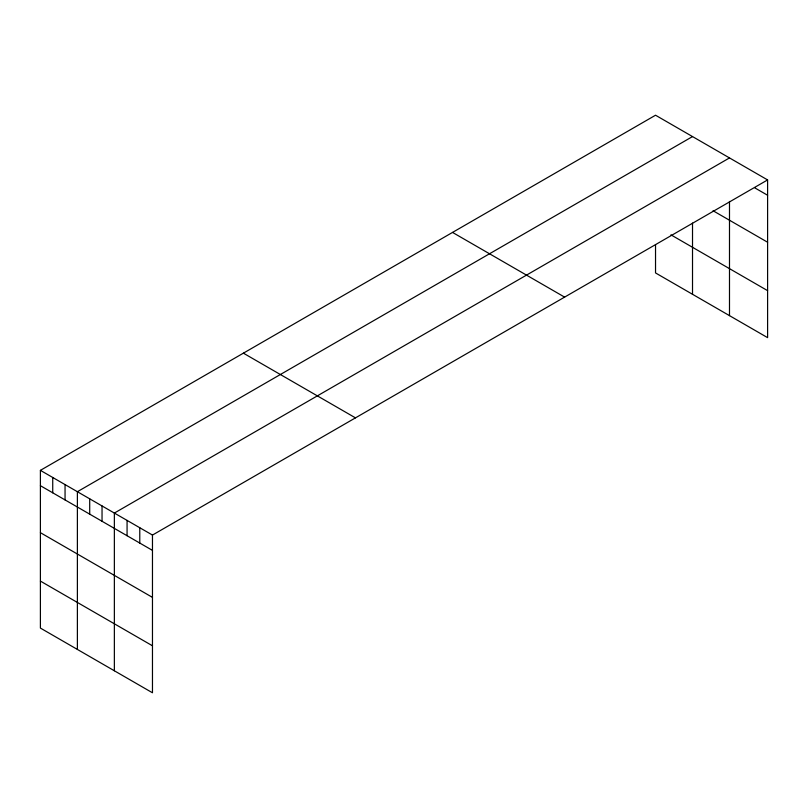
<?xml version="1.0" encoding="UTF-8"?>
<svg xmlns="http://www.w3.org/2000/svg" width="808" height="808" viewBox="0 0 808 808"><rect width="100%" height="100%" fill="white"/><g stroke="black" fill="none" stroke-linecap="round" stroke-linejoin="round"><path stroke-width="1.21" d="M767.6 179.921L152.47 535.068L152.47 692.779L40.4 628.079L40.4 470.357L655.53 115.221L767.6 179.921L767.6 337.643L655.53 272.932L655.53 244.743M692.517 136.572L77.386 491.708L77.386 649.43M729.493 157.924L114.362 513.07L114.362 670.781M754.894 187.921L767.6 195.253M713.06 210.747L767.6 242.238M670.943 234.845L767.6 290.648M452.541 232.421L564.61 297.122M243.39 353.167L355.459 417.867M40.4 470.357L152.47 535.068M40.4 485.689L152.47 550.389M40.4 532.674L152.47 597.385M40.4 581.093L152.47 645.794M729.493 201.444L729.493 315.635M692.517 223.099L692.517 294.284M139.774 527.735L139.774 543.057M127.068 520.403L127.068 535.724M102.04 505.949L102.04 521.281M89.708 498.829L89.708 514.161M65.054 484.598L65.054 499.93M52.732 477.478L52.732 492.809"/></g></svg>
